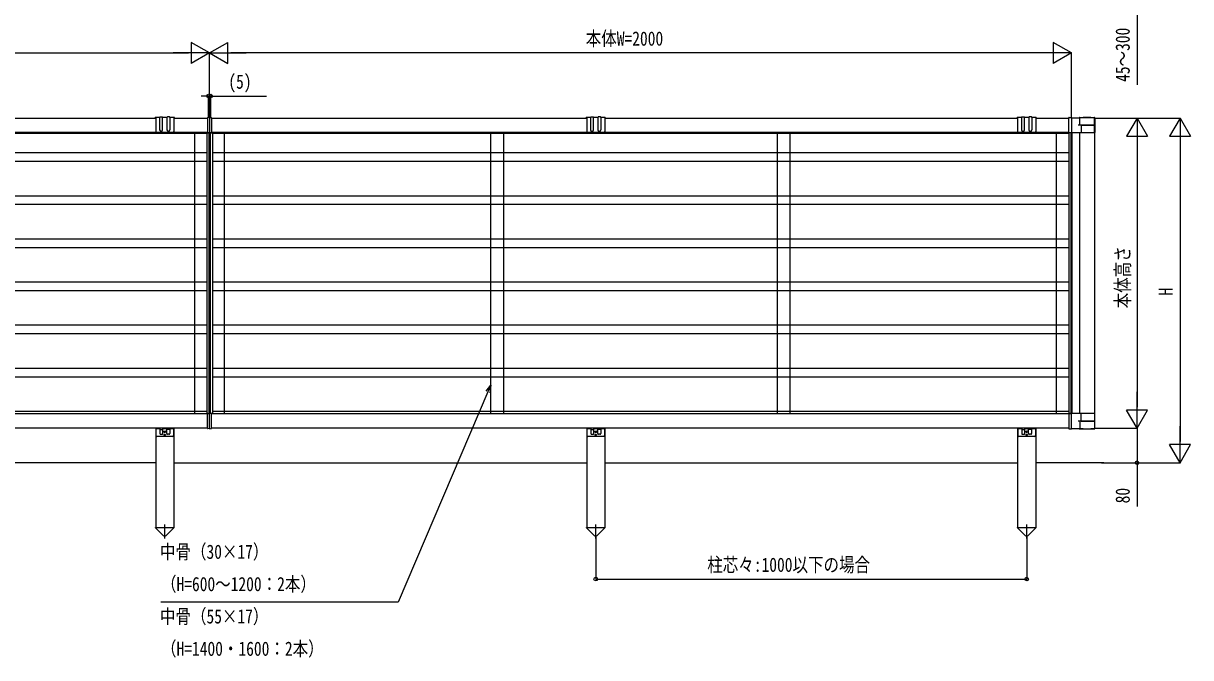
# Model space of a CAD drawing. Units: millimetres, scale not verified. Extents: x -4205 to 4205, y -2970 to 2970.
# Drawn here: x 11 to 2719, y -1160 to 312 of the extents above; entities that cross this region are included whole.
import ezdxf
from ezdxf.enums import TextEntityAlignment as Align

# ---------------------------------------------------------------- set-up
doc = ezdxf.new("R2010")
doc.units = ezdxf.units.MM
doc.header["$LTSCALE"] = 16
doc.layers.add('0-4_YKK_A1', color=4, linetype='Continuous')
doc.layers.add('0-5_YKK_D', color=6, linetype='Continuous')
doc.styles.add('ＭＳ ゴシック', font='')
doc.styles.get('ＭＳ ゴシック').set_extended_font_data('MS Gothic')

msp = doc.modelspace()

# ---------------------------------------------------------------- linework, layer by layer
at = {"layer": '0-4_YKK_A1'}
for p, q in [((-640.04, 92.09), (317.96, 92.09)), ((326.96, 93.49), (317.96, 93.49)), ((317.96, 93.49), (317.96, 88.99)), ((317.96, 88.99), (317.96, 60.48)), ((326.96, 93.49), (326.96, 65.01)), ((327.96, 94.49), (332.96, 94.49)), ((343.96, 93.49), (333.96, 93.49)), ((333.96, 65.01), (333.96, 93.49)), ((343.96, 93.49), (343.96, 65.01)), ((349.96, 94.49), (344.96, 94.49)), ((359.96, 93.49), (350.96, 93.49)), ((350.96, 93.49), (350.96, 65.01)), ((359.96, 93.49), (359.96, 88.99)), ((359.96, 92.09), (438.45, 92.09)), ((359.96, 88.99), (359.96, 60.48)), ((438.45, 92.74), (438.45, 91.95)), ((438.45, 91.95), (438.45, 58.71)), ((442.95, 93.21), (438.64, 92.94)), ((442.95, 92.21), (442.95, 58.71)), ((447.45, 92.74), (447.45, 91.95)), ((447.45, 91.95), (1317.96, 92.01)), ((447.45, 91.95), (447.45, 58.71)), ((1326.96, 93.49), (1317.96, 93.49)), ((1317.96, 93.49), (1317.96, 88.99)), ((1317.96, 88.99), (1317.96, 60.48)), ((1326.96, 93.49), (1326.96, 65.01)), ((1327.96, 94.49), (1332.96, 94.49)), ((1343.96, 93.49), (1333.96, 93.49)), ((1333.96, 65.01), (1333.96, 93.49)), ((1343.96, 93.49), (1343.96, 65.01)), ((1349.96, 94.49), (1344.96, 94.49)), ((1359.96, 93.49), (1350.96, 93.49)), ((1350.96, 93.49), (1350.96, 65.01)), ((1359.96, 93.49), (1359.96, 88.99)), ((1359.96, 92.02), (2317.96, 92.09)), ((1359.96, 88.99), (1359.96, 60.48)), ((2326.96, 93.49), (2317.96, 93.49)), ((2317.96, 93.49), (2317.96, 88.99)), ((2317.96, 88.99), (2317.96, 60.48)), ((2326.96, 93.49), (2326.96, 65.01)), ((2327.96, 94.49), (2332.96, 94.49)), ((2343.96, 93.49), (2333.96, 93.49)), ((2333.96, 65.01), (2333.96, 93.49)), ((2343.96, 93.49), (2343.96, 65.01)), ((2349.96, 94.49), (2344.96, 94.49)), ((2359.96, 93.49), (2350.96, 93.49)), ((2350.96, 93.49), (2350.96, 65.01)), ((2359.96, 93.49), (2359.96, 60.48)), ((2359.96, 93.49), (2359.96, 88.99)), ((2359.96, 92.09), (2436.96, 92.09)), ((2436.96, 92.26), (2436.96, 92.96)), ((2436.96, 58.79), (2436.96, 92.26)), ((2437.26, 93.26), (2442.66, 93.31)), ((2442.96, 93.01), (2442.96, 92.31)), ((2442.96, 92.31), (2442.96, 58.79)), ((2442.96, 92.29), (2462.25, 92.29)), ((2461.71, 93.29), (2496.21, 93.29)), ((2462.55, 75.29), (2462.55, 91.99)), ((2496.66, 75.39), (2496.66, 92.01)), ((2497.21, 92.29), (2497.21, 58.79)), ((438.45, 58.09), (-1551.04, 58.09)), ((436.46, 56.09), (-1550.54, 56.09)), ((319.96, 58.48), (338.25, 58.48)), ((339.68, 58.48), (357.96, 58.48)), ((408.46, -593.91), (408.46, 58.09)), ((438.45, 58.71), (438.45, 57.91)), ((439.01, 57.71), (442.95, 57.71)), ((439.46, 57.71), (439.46, 57.59)), ((441.46, 57.59), (441.46, -593.35)), ((442.95, 57.71), (442.95, 58.71)), ((446.89, 57.71), (442.95, 57.71)), ((444.46, 57.59), (449.46, 57.59)), ((444.46, 57.59), (444.46, -593.35)), ((446.46, 57.71), (446.46, 57.59)), ((447.45, 58.71), (447.45, 57.91)), ((2436.96, 58.09), (447.45, 58.09)), ((2436.46, 56.09), (449.46, 56.09)), ((477.46, -593.91), (477.46, 58.09)), ((1095.46, -593.91), (1095.46, 58.09)), ((1125.46, -593.91), (1125.46, 58.09)), ((1319.96, 58.48), (1338.25, 58.48)), ((1339.68, 58.48), (1357.96, 58.48)), ((1760.46, -593.91), (1760.46, 58.09)), ((1790.46, -593.91), (1790.46, 58.09)), ((2319.96, 58.48), (2338.24, 58.48)), ((2339.67, 58.48), (2357.96, 58.48)), ((2408.46, -593.91), (2408.46, 58.09)), ((2443.66, 57.59), (2436.46, 57.59)), ((2436.96, 58.09), (2436.96, 58.79)), ((2442.66, 57.79), (2437.26, 57.79)), ((2439.46, 57.79), (2439.46, 57.59)), ((2441.46, 57.59), (2441.46, -593.41)), ((2458.05, 57.79), (2442.66, 57.79)), ((2442.96, 58.79), (2442.96, 58.09)), ((2443.66, 57.59), (2443.66, -593.41)), ((2465.56, 57.79), (2458.05, 57.79)), ((2465.33, 75.29), (2458.18, 75.29)), ((2461.66, 57.79), (2461.66, -593.61)), ((2462.36, 57.79), (2461.71, 57.79)), ((2471.5, 57.79), (2462.36, 57.79)), ((2496.66, 75.39), (2462.55, 75.39)), ((2465.33, 75.29), (2496.66, 75.29)), ((2465.33, 75.29), (2465.33, 58.09)), ((2465.33, 75.29), (2465.33, 58.09)), ((2496.36, 57.79), (2465.56, 57.79)), ((2486.42, 57.79), (2471.5, 57.79)), ((2495.55, 57.79), (2486.42, 57.79)), ((2496.21, 57.79), (2495.55, 57.79)), ((2496.66, 58.09), (2496.66, 75.29)), ((2496.66, 57.9), (2496.66, -593.72)), ((436.46, 11.09), (-1550.54, 11.09)), ((2436.46, 11.09), (449.46, 11.09)), ((436.46, -8.91), (-1550.54, -8.91)), ((2436.46, -8.91), (449.46, -8.91)), ((436.46, -88.91), (-1550.54, -88.91)), ((2436.46, -88.91), (449.46, -88.91)), ((436.46, -108.91), (-1550.54, -108.91)), ((2436.46, -108.91), (449.46, -108.91)), ((436.46, -188.91), (-1550.54, -188.91)), ((2436.46, -188.91), (449.46, -188.91)), ((436.46, -208.91), (-1550.54, -208.91)), ((2436.46, -208.91), (449.46, -208.91)), ((436.46, -288.91), (-1550.54, -288.91)), ((2436.46, -288.91), (449.46, -288.91)), ((436.46, -308.91), (-1550.54, -308.91)), ((2436.46, -308.91), (449.46, -308.91)), ((436.46, -388.91), (-1550.54, -388.91)), ((2436.46, -388.91), (449.46, -388.91)), ((436.46, -408.91), (-1550.54, -408.91)), ((2436.46, -408.91), (449.46, -408.91)), ((436.46, -488.91), (-1550.54, -488.91)), ((436.46, -508.91), (-1550.54, -508.91)), ((2436.46, -488.91), (449.46, -488.91)), ((2436.46, -508.91), (449.46, -508.91)), ((-1551.04, -593.91), (438.45, -593.91)), ((436.46, -588.91), (-1550.54, -588.91)), ((438.45, -594.35), (438.45, -593.55)), ((438.45, -627.59), (438.45, -594.35)), ((439.01, -593.35), (442.95, -593.35)), ((442.95, -593.35), (442.95, -594.35)), ((446.89, -593.35), (442.95, -593.35)), ((442.95, -627.85), (442.95, -594.35)), ((447.45, -594.35), (447.45, -593.55)), ((447.45, -593.91), (2436.96, -593.91)), ((447.45, -627.59), (447.45, -594.35)), ((2436.46, -588.91), (449.46, -588.91)), ((2436.96, -593.91), (2436.96, -594.61)), ((2436.96, -594.61), (2436.96, -628.08)), ((2442.66, -593.61), (2437.26, -593.61)), ((2439.79, -593.41), (2439.79, -593.61)), ((2458.05, -593.61), (2442.66, -593.61)), ((2442.96, -594.61), (2442.96, -593.91)), ((2442.96, -628.13), (2442.96, -594.61)), ((2465.56, -593.61), (2458.05, -593.61)), ((2462.36, -593.61), (2461.71, -593.61)), ((2471.5, -593.61), (2462.36, -593.61)), ((2465.33, -611.11), (2465.33, -593.91)), ((2465.33, -611.11), (2465.33, -593.91)), ((2496.36, -593.61), (2465.56, -593.61)), ((2486.42, -593.61), (2471.5, -593.61)), ((2495.55, -593.61), (2486.42, -593.61)), ((2496.21, -593.61), (2495.55, -593.61)), ((2496.66, -593.91), (2496.66, -611.11)), ((2497.21, -628.11), (2497.21, -594.61)), ((2465.33, -611.11), (2458.18, -611.11)), ((2462.55, -611.11), (2462.55, -627.81)), ((2496.66, -611.21), (2462.55, -611.21)), ((2465.33, -611.11), (2496.66, -611.11)), ((2496.66, -611.21), (2496.66, -627.84)), ((438.45, -627.91), (-1551.04, -627.91)), ((317.96, -627.91), (317.96, -857.91)), ((318.46, -627.91), (318.46, -644.88)), ((327.46, -629.38), (318.46, -629.38)), ((357.46, -646.88), (320.46, -646.88)), ((327.46, -627.88), (327.46, -639.88)), ((328.46, -630.38), (333.46, -630.38)), ((329.46, -641.88), (332.46, -641.88)), ((334.46, -639.88), (334.46, -627.88)), ((343.46, -629.38), (334.46, -629.38)), ((343.46, -639.88), (343.46, -627.88)), ((349.46, -630.38), (344.46, -630.38)), ((348.46, -641.88), (345.46, -641.88)), ((350.46, -627.88), (350.46, -639.88)), ((359.46, -629.38), (350.46, -629.38)), ((359.46, -627.91), (359.46, -644.88)), ((359.96, -627.91), (359.96, -857.91)), ((438.45, -628.39), (438.45, -627.59)), ((442.95, -628.85), (438.64, -628.59)), ((447.45, -628.39), (447.45, -627.59)), ((2436.96, -627.91), (447.45, -627.91)), ((1317.96, -627.91), (1317.96, -857.91)), ((1318.46, -627.91), (1318.46, -644.88)), ((1327.46, -629.38), (1318.46, -629.38)), ((1357.46, -646.88), (1320.46, -646.88)), ((1327.46, -627.88), (1327.46, -639.88)), ((1328.46, -630.38), (1333.46, -630.38)), ((1329.46, -641.88), (1332.46, -641.88)), ((1334.46, -639.88), (1334.46, -627.88)), ((1343.46, -629.38), (1334.46, -629.38)), ((1343.46, -639.88), (1343.46, -627.88)), ((1349.46, -630.38), (1344.46, -630.38)), ((1348.46, -641.88), (1345.46, -641.88)), ((1350.46, -627.88), (1350.46, -639.88)), ((1359.46, -629.38), (1350.46, -629.38)), ((1359.46, -627.91), (1359.46, -644.88)), ((1359.96, -627.91), (1359.96, -857.91)), ((2317.96, -627.91), (2317.96, -857.91)), ((2318.46, -627.91), (2318.46, -644.88)), ((2327.46, -629.38), (2318.46, -629.38)), ((2357.46, -646.88), (2320.46, -646.88)), ((2327.46, -627.88), (2327.46, -639.88)), ((2328.46, -630.38), (2333.46, -630.38)), ((2329.46, -641.88), (2332.46, -641.88)), ((2334.46, -639.88), (2334.46, -627.88)), ((2343.46, -629.38), (2334.46, -629.38)), ((2343.46, -639.88), (2343.46, -627.88)), ((2349.46, -630.38), (2344.46, -630.38)), ((2348.46, -641.88), (2345.46, -641.88)), ((2350.46, -627.88), (2350.46, -639.88)), ((2359.46, -629.38), (2350.46, -629.38)), ((2359.46, -627.91), (2359.46, -644.88)), ((2359.96, -627.91), (2359.96, -857.91)), ((2436.96, -628.08), (2436.96, -628.78)), ((2437.26, -629.08), (2442.66, -629.13)), ((2442.96, -628.11), (2462.25, -628.11)), ((2442.96, -628.83), (2442.96, -628.13)), ((2461.71, -629.11), (2496.21, -629.11)), ((317.96, -707.91), (-640.04, -707.91)), ((359.96, -707.91), (1317.96, -707.91)), ((1359.96, -707.91), (2317.96, -707.91)), ((2518.14, -707.91), (2359.96, -707.91)), ((317.76, -858.91), (317.76, -857.91)), ((317.76, -857.91), (360.16, -857.91)), ((317.76, -858.91), (335.44, -876.46)), ((338.96, -883.42), (338.96, -850.95)), ((360.16, -858.91), (342.48, -876.46)), ((360.16, -857.91), (360.16, -858.91)), ((1317.76, -858.91), (1317.76, -857.91)), ((1317.76, -857.91), (1360.16, -857.91)), ((1317.76, -858.91), (1335.44, -876.46)), ((1338.96, -883.42), (1338.96, -850.95)), ((1360.16, -858.91), (1342.48, -876.46)), ((1360.16, -857.91), (1360.16, -858.91)), ((2317.76, -858.91), (2317.76, -857.91)), ((2317.76, -857.91), (2360.16, -857.91)), ((2317.76, -858.91), (2335.44, -876.46)), ((2338.96, -883.42), (2338.96, -850.95)), ((2360.16, -858.91), (2342.48, -876.46)), ((2360.16, -857.91), (2360.16, -858.91))]:
    msp.add_line(p, q, dxfattribs=at)
for points in [[(442.95, 92.21), (442.95, 93.21), (447.27, 92.94)], [(441.46, 57.59), (436.46, 57.59), (436.46, -593.41), (438.51, -593.41)], [(449.46, 57.59), (449.46, -593.41), (447.4, -593.41)], [(2436.46, 57.59), (2436.46, -593.41), (2443.66, -593.41)], [(442.95, -627.85), (442.95, -628.85), (447.27, -628.59)]]:
    msp.add_lwpolyline(points, dxfattribs=at)
for centre, radius in [((338.96, -635.88), 2.1), ((338.96, -642.88), 1.65), ((1338.96, -635.88), 2.1), ((1338.96, -642.88), 1.65), ((2338.96, -635.88), 2.1), ((2338.96, -642.88), 1.65)]:
    msp.add_circle(centre, radius, dxfattribs=at)
for centre, radius, start, end in [((317.96, 91.49), 2, 90, 162.54246), ((327.96, 93.49), 1, 90, 180), ((332.96, 93.49), 1, 0, 90), ((344.96, 93.49), 1, 90, 180), ((349.96, 93.49), 1, 0, 90), ((359.96, 91.49), 2, 17.45754, 90), ((438.65, 92.74), 0.2, 93.5, 180), ((447.25, 92.74), 0.2, 0, 86.5), ((1317.96, 91.49), 2, 90, 162.54246), ((1327.96, 93.49), 1, 90, 180), ((1332.96, 93.49), 1, 0, 90), ((1344.96, 93.49), 1, 90, 180), ((1349.96, 93.49), 1, 0, 90), ((1359.96, 91.49), 2, 17.45754, 90), ((2317.96, 91.49), 2, 90, 162.54246), ((2327.96, 93.49), 1, 90, 180), ((2332.96, 93.49), 1, 0, 90), ((2344.96, 93.49), 1, 90, 180), ((2349.96, 93.49), 1, 0, 90), ((2359.96, 91.49), 2, 17.45754, 90), ((2437.26, 92.96), 0.3, 90.5, 180), ((2442.66, 93.01), 0.3, 0, 90.5), ((2478.96, -103.12), 196.21, 84.90439, 95.09561), ((2462.25, 91.99), 0.3, 0, 90), ((2496.36, 92.01), 0.3, 0, 84.90439), ((319.96, 60.48), 2, 180, 270), ((330.46, 65.01), 3.5, 180.00009, 359.99984), ((338.96, 57.78), 1, 44.427, 135.573), ((347.46, 65.01), 3.5, 180.00016, 359.99991), ((357.96, 60.48), 2, 270, 0), ((438.66, 57.91), 0.201, 179.90369, 269.4192), ((447.25, 57.91), 0.201, 270.5808, 0.09631), ((1319.96, 60.48), 2, 180, 270), ((1330.46, 65.01), 3.5, 180.00009, 359.99984), ((1338.96, 57.78), 1, 44.427, 135.573), ((1347.46, 65.01), 3.5, 180.00016, 359.99991), ((1357.96, 60.48), 2, 270, 0), ((2319.96, 60.48), 2, 180, 270), ((2330.46, 65.01), 3.5, 180.00009, 359.99984), ((2338.96, 57.78), 1, 44.427, 135.573), ((2347.46, 65.01), 3.5, 180.00016, 359.99991), ((2357.96, 60.48), 2, 270, 0), ((2437.26, 58.09), 0.3, 180, 270), ((2442.66, 58.09), 0.3, 270, 0), ((2465.6, 58.06), 0.272, 173.55811, 261.61941), ((2465.6, 58.06), 0.272, 173.55811, 261.61941), ((2496.36, 58.09), 0.3, 270, 0), ((438.66, -593.55), 0.201, 90.5808, 180.09631), ((447.25, -593.55), 0.201, 359.90369, 89.4192), ((2437.26, -593.91), 0.3, 90, 180), ((2442.66, -593.91), 0.3, 0, 90), ((2465.6, -593.88), 0.272, 98.38059, 186.44189), ((2465.6, -593.88), 0.272, 98.38059, 186.44189), ((2496.36, -593.91), 0.3, 0, 90), ((320.46, -644.88), 2, 180, 270), ((328.46, -629.38), 1, 180, 270), ((329.46, -639.88), 2, 180, 270), ((332.46, -639.88), 2, 270, 0), ((333.46, -629.38), 1, 270, 0), ((344.46, -629.38), 1, 180, 270), ((345.46, -639.88), 2, 180, 270), ((348.46, -639.88), 2, 270, 0), ((349.46, -629.38), 1, 270, 0), ((357.46, -644.88), 2, 270, 0), ((438.65, -628.39), 0.2, 180, 266.5), ((447.25, -628.39), 0.2, 273.5, 0), ((1320.46, -644.88), 2, 180, 270), ((1328.46, -629.38), 1, 180, 270), ((1329.46, -639.88), 2, 180, 270), ((1332.46, -639.88), 2, 270, 0), ((1333.46, -629.38), 1, 270, 0), ((1344.46, -629.38), 1, 180, 270), ((1345.46, -639.88), 2, 180, 270), ((1348.46, -639.88), 2, 270, 0), ((1349.46, -629.38), 1, 270, 0), ((1357.46, -644.88), 2, 270, 0), ((2320.46, -644.88), 2, 180, 270), ((2328.46, -629.38), 1, 180, 270), ((2329.46, -639.88), 2, 180, 270), ((2332.46, -639.88), 2, 270, 0), ((2333.46, -629.38), 1, 270, 0), ((2344.46, -629.38), 1, 180, 270), ((2345.46, -639.88), 2, 180, 270), ((2348.46, -639.88), 2, 270, 0), ((2349.46, -629.38), 1, 270, 0), ((2357.46, -644.88), 2, 270, 0), ((2437.26, -628.78), 0.3, 180, 269.5), ((2442.66, -628.83), 0.3, 269.5, 0), ((2478.96, -432.7), 196.21, 264.90439, 275.09561), ((2462.25, -627.81), 0.3, 270, 0), ((2496.36, -627.84), 0.3, 275.09561, 0), ((338.96, -872.91), 5, 225.20979, 314.79021), ((338.96, -872.91), 5, 225.20979, 314.79021), ((1338.96, -872.91), 5, 225.20979, 314.79021), ((1338.96, -872.91), 5, 225.20979, 314.79021), ((2338.96, -872.91), 5, 225.20979, 314.79021), ((2338.96, -872.91), 5, 225.20979, 314.79021)]:
    msp.add_arc(centre, radius, start, end, dxfattribs=at)
for centre, major_axis, ratio, start_param, end_param in [((2461.71, 92.29), (0.707, -0.707), 0.99997, 2.3562326, 3.9269527), ((2496.21, 92.29), (0.707, 0.707), 0.99997, 5.4978252, 7.0685454), ((439.01, 58.71), (6.74, 0), 0.148374, 4.6587856, 4.712389), ((446.89, 58.71), (6.74, 0), 0.148374, 4.712389, 4.7659923), ((2496.21, 58.79), (1, 0), 0.999985, 4.712389, 6.2831853), ((439.01, -594.35), (6.74, 0), 0.148374, 1.5707963, 1.6243997), ((446.89, -594.35), (6.74, 0), 0.148374, 1.517193, 1.5707963), ((2496.21, -594.61), (1, 0), 0.999985, 6.2831853, 7.8539816), ((2461.71, -628.11), (0.707, 0.707), 0.99997, 2.3562326, 3.9269527), ((2496.21, -628.11), (0.707, -0.707), 0.99997, 5.4978252, 7.0685454)]:
    msp.add_ellipse(centre, major_axis=major_axis, ratio=ratio, start_param=start_param, end_param=end_param, dxfattribs=at)
at = {"layer": '0-5_YKK_D'}
for p, q in [((442.96, 243.09), (400.52, 267.59)), ((400.52, 267.59), (400.52, 218.59)), ((442.96, 243.09), (485.39, 267.59)), ((442.96, 93.09), (442.96, 244.09)), ((442.96, 122.58), (442.96, 244.09)), ((485.39, 218.59), (485.39, 267.59)), ((2442.96, 243.09), (2400.52, 267.59)), ((2400.52, 267.59), (2400.52, 218.59)), ((2442.96, 94.39), (2442.96, 244.09)), ((-1508.04, 243.09), (393.96, 243.09)), ((442.96, 243.09), (358.09, 243.09)), ((442.96, 243.09), (400.52, 218.59)), ((442.96, 243.09), (485.39, 218.59)), ((442.96, 243.09), (527.83, 243.09)), ((2393.96, 243.09), (491.96, 243.09)), ((2442.96, 243.09), (2358.09, 243.09)), ((2442.96, 243.09), (2400.52, 218.59)), ((440.46, 143.09), (423.46, 143.09)), ((440.46, 93.09), (440.46, 144.09)), ((440.46, 143.09), (445.46, 143.09)), ((445.46, 93.09), (445.46, 144.09)), ((445.46, 143.09), (575.06, 143.09)), ((2495.96, 92.09), (2595.96, 92.09)), ((2495.96, 92.09), (2695.96, 92.09)), ((2594.96, 92.09), (2570.46, 49.65)), ((2594.96, 92.09), (2619.46, 49.65)), ((2594.96, 92.09), (2594.96, 7.22)), ((2694.96, 92.09), (2670.46, 49.65)), ((2694.96, 92.09), (2719.46, 49.65)), ((2694.96, 92.09), (2694.96, 7.22)), ((2570.46, 49.65), (2619.46, 49.65)), ((2594.96, 43.09), (2594.96, -578.91)), ((2670.46, 49.65), (2719.46, 49.65)), ((2694.96, 43.09), (2694.96, -658.91)), ((2594.96, -627.91), (2594.96, -543.04)), ((2594.96, -627.91), (2570.46, -585.48)), ((2619.46, -585.48), (2570.46, -585.48)), ((2594.96, -627.91), (2619.46, -585.48)), ((2495.96, -627.91), (2595.96, -627.91)), ((2495.96, -627.91), (2595.96, -627.91)), ((2694.96, -707.91), (2694.96, -623.04)), ((2694.96, -707.91), (2670.46, -665.48)), ((2719.46, -665.48), (2670.46, -665.48)), ((2694.96, -707.91), (2719.46, -665.48)), ((2512.96, -707.91), (2695.96, -707.91)), ((1338.96, -878.91), (1338.96, -978.91)), ((2338.96, -878.91), (2338.96, -978.91)), ((1338.96, -977.91), (2338.96, -977.91))]:
    msp.add_line(p, q, dxfattribs=at)
for points in [[(2594.96, 486.29), (2594.96, 382.29), (2594.96, 168.89)], [(1095.46, -527.87), (1088.77, -543.5), (880.16, -1031.01), (330.16, -1031.01)], [(1084.58, -541.71), (1095.46, -527.87), (1092.96, -545.29)], [(2594.96, -627.91), (2594.96, -707.91), (2594.96, -809.07)]]:
    msp.add_lwpolyline(points, dxfattribs=at)
for centre in [(440.46, 143.09), (445.46, 143.09), (2594.96, -707.91), (1338.96, -977.91), (2338.96, -977.91)]:
    msp.add_circle(centre, 4.25, dxfattribs=at)

# ---------------------------------------------------------------- texts
at = {"layer": '0-5_YKK_D', "style": 'ＭＳ ゴシック', "width": 0.8}
for s, p in [('45～300', (2587.96, 175.89)), ('本体高さ', (2587.96, -349.51)), ('H', (2687.96, -319.91)), ('80', (2587.96, -802.07))]:
    msp.add_text(s, height=32.99, rotation=90, dxfattribs=at).set_placement(p, align=Align.BOTTOM_LEFT)
for s, p in [('本体W=2000', (1315.76, 250.09)), ('(5)', (486.46, 150.09)), ('中骨（30×17）', (327.76, -940.71)), ('柱芯々:1000以下の場合', (1597.76, -970.91)), ('（H=600～1200：2本）', (330.16, -1015.71)), ('中骨（55×17）', (327.76, -1090.71)), ('（H=1400・1600：2本）', (330.16, -1165.71))]:
    msp.add_text(s, height=32.99, dxfattribs=at).set_placement(p, align=Align.BOTTOM_LEFT)

doc.saveas('drawing.dxf')
